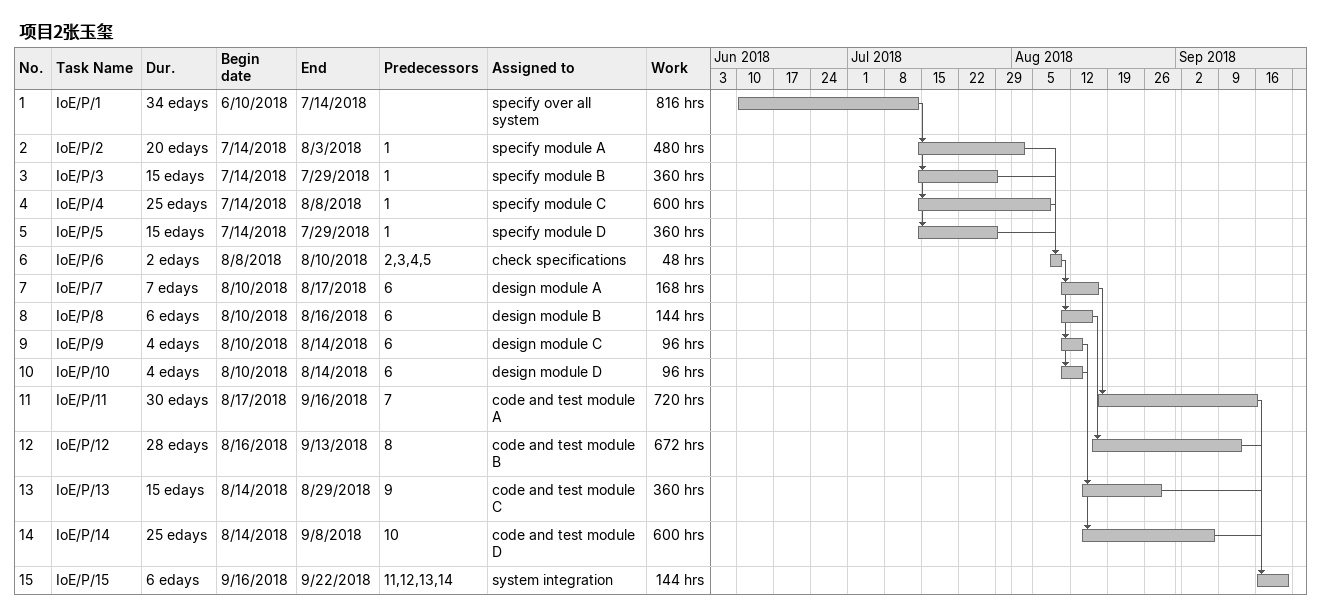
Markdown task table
项目2张玉玺

| ID | Task | Duration | Start | Finish | Predecessors | Resources | Work (h) |
|---|---|---|---|---|---|---|---|
| 1 | IoE/P/1 | 34ed | 2018-06-10 | 2018-07-14 |  | specify over all system | 816 |
| 2 | IoE/P/2 | 20ed | 2018-07-14 | 2018-08-03 | 1 | specify module A | 480 |
| 3 | IoE/P/3 | 15ed | 2018-07-14 | 2018-07-29 | 1 | specify module B | 360 |
| 4 | IoE/P/4 | 25ed | 2018-07-14 | 2018-08-08 | 1 | specify module C | 600 |
| 5 | IoE/P/5 | 15ed | 2018-07-14 | 2018-07-29 | 1 | specify module D | 360 |
| 6 | IoE/P/6 | 2ed | 2018-08-08 | 2018-08-10 | 2, 3, 4, 5 | check specifications | 48 |
| 7 | IoE/P/7 | 7ed | 2018-08-10 | 2018-08-17 | 6 | design module A | 168 |
| 8 | IoE/P/8 | 6ed | 2018-08-10 | 2018-08-16 | 6 | design module B | 144 |
| 9 | IoE/P/9 | 4ed | 2018-08-10 | 2018-08-14 | 6 | design module C | 96 |
| 10 | IoE/P/10 | 4ed | 2018-08-10 | 2018-08-14 | 6 | design module D | 96 |
| 11 | IoE/P/11 | 30ed | 2018-08-17 | 2018-09-16 | 7 | code and test module A | 720 |
| 12 | IoE/P/12 | 28ed | 2018-08-16 | 2018-09-13 | 8 | code and test module B | 672 |
| 13 | IoE/P/13 | 15ed | 2018-08-14 | 2018-08-29 | 9 | code and test module C | 360 |
| 14 | IoE/P/14 | 25ed | 2018-08-14 | 2018-09-08 | 10 | code and test module D | 600 |
| 15 | IoE/P/15 | 6ed | 2018-09-16 | 2018-09-22 | 11, 12, 13, 14 | system integration | 144 |
